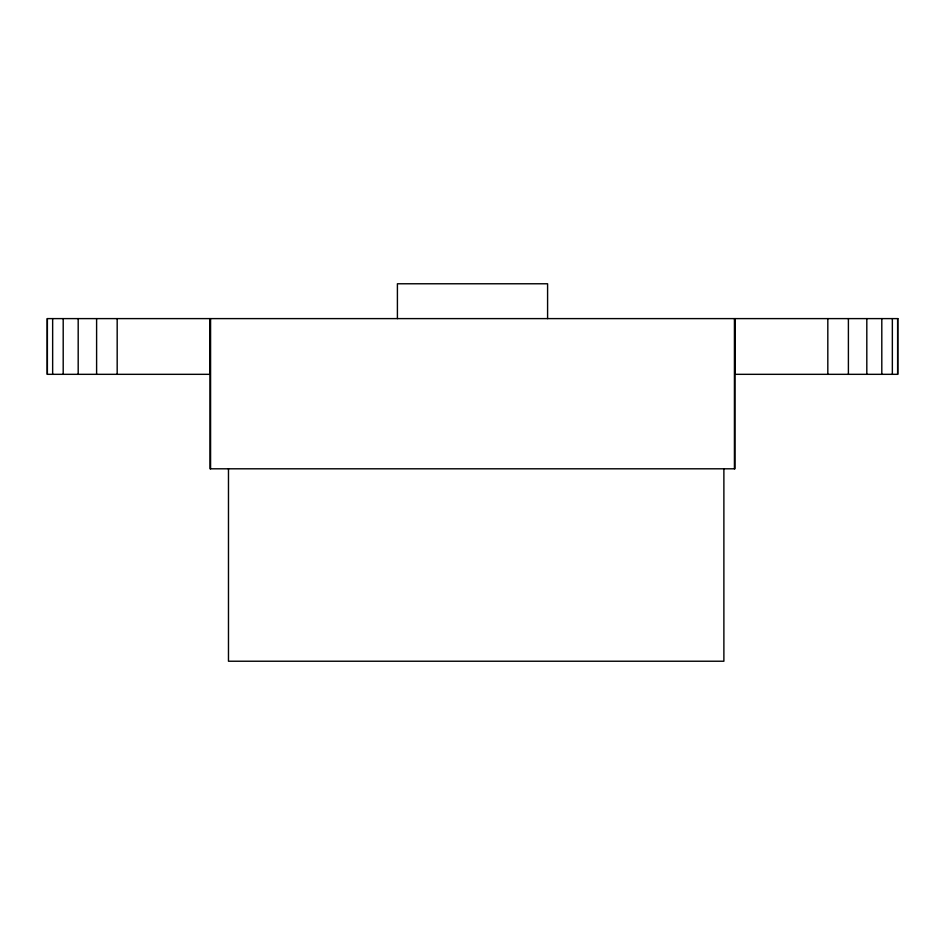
<?xml version="1.0" encoding="UTF-8"?>
<svg xmlns="http://www.w3.org/2000/svg" width="945" height="945" viewBox="0 0 945 945"><rect width="100%" height="100%" fill="white"/><g stroke="black" fill="none" stroke-linecap="round" stroke-linejoin="round"><path stroke-width="1.42" d="M897.62 318.607L897.62 374.326M892.352 318.607L892.352 374.326M881.803 318.607L881.803 374.326M866.813 318.607L866.813 374.326M848.397 318.607L848.397 374.326M827.82 318.607L827.82 374.326M735.234 318.607L735.234 374.326M734.43 318.607L734.43 468.803M723.882 468.803L723.882 661.228L228.477 661.228L228.477 468.803M547.592 318.607L547.592 283.772L397.408 283.772L397.408 318.607M210.57 318.607L210.57 468.803M209.766 318.607L209.766 374.326M117.18 318.607L117.18 374.326M96.603 318.607L96.603 374.326M78.187 318.607L78.187 374.326M63.197 318.607L63.197 374.326M52.648 318.607L52.648 374.326M47.38 318.607L47.38 374.326M897.75 318.607L47.25 318.607L47.25 374.326L210.026 374.326L210.026 468.803L734.974 468.803L734.974 374.326L897.75 374.326L897.75 318.607"/></g></svg>
